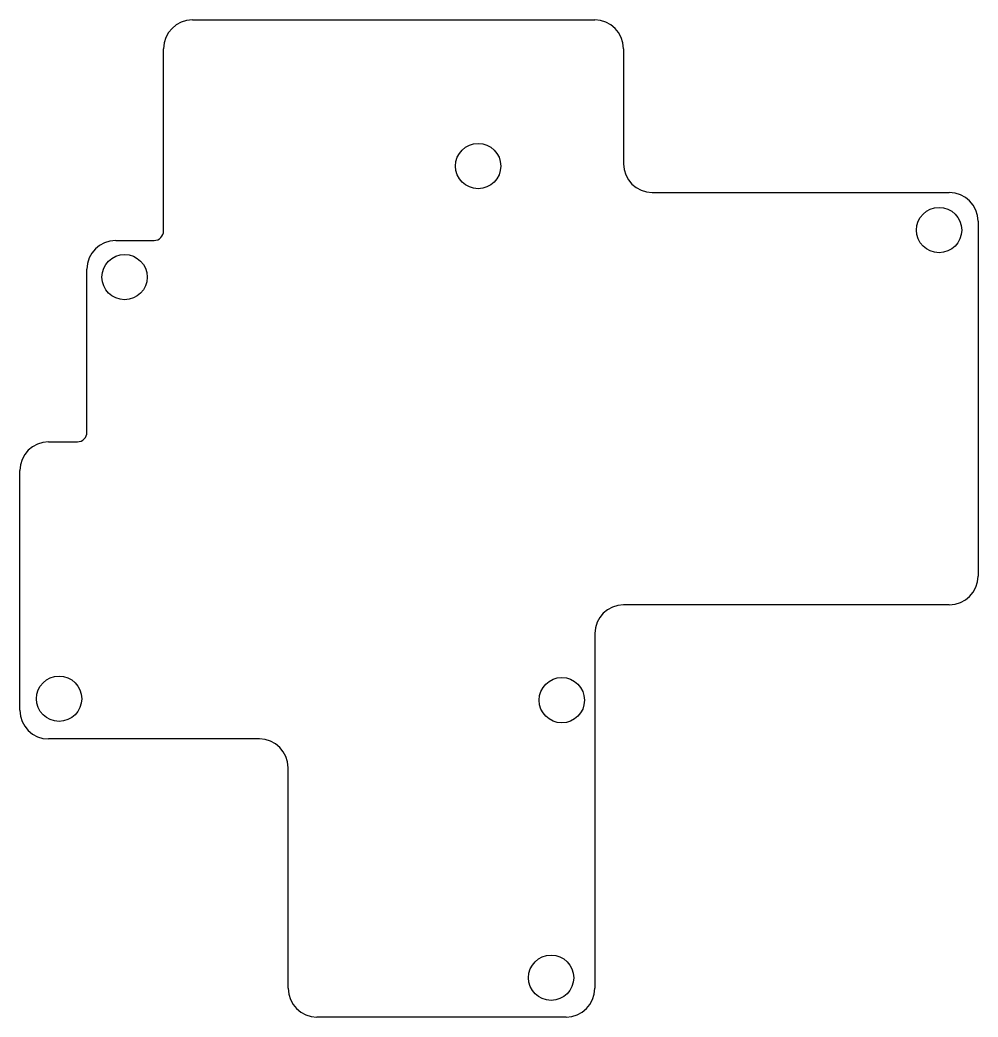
# Model space of a CAD drawing. Extents: x -61 to 66, y -77 to 55.
import ezdxf

# ---------------------------------------------------------------- set-up
doc = ezdxf.new("R2010")
doc.units = 0
doc.layers.get('0').update_dxf_attribs({"linetype": 'continuous'})

# ---------------------------------------------------------------- blocks, each defined once
blk = doc.blocks.new('POCKET')
at = {"color": 0}
for p, q in [((-37.66, 54.86), (15.68, 54.86)), ((-41.47, 26.92), (-41.47, 51.05)), ((19.49, 51.05), (19.49, 35.81)), ((23.3, 32), (62.67, 32)), ((66.48, 28.19), (66.48, -18.8)), ((-47.82, 25.65), (-42.74, 25.65)), ((-51.63, 0.25), (-51.63, 21.84)), ((-56.71, -1.02), (-52.9, -1.02)), ((-60.52, -36.58), (-60.52, -4.83)), ((62.67, -22.61), (19.49, -22.61)), ((15.68, -26.42), (15.68, -73.41)), ((-28.77, -40.39), (-56.71, -40.39)), ((-24.96, -73.41), (-24.96, -44.2)), ((11.87, -77.22), (-21.15, -77.22))]:
    blk.add_line(p, q, dxfattribs=at)
for centre in [(0.22, 35.5), (61.31, 27.02), (-46.64, 20.79), (-55.33, -35.06), (11.31, -35.25), (9.89, -72.01)]:
    blk.add_circle(centre, 3, dxfattribs=at)
for centre, radius, start, end in [((-37.66, 51.05), 3.81, 90, -180), ((15.68, 51.05), 3.81, 0, 90), ((23.3, 35.81), 3.81, -180, -90), ((62.67, 28.19), 3.81, 0, 90), ((-42.74, 26.92), 1.27, -90, 0), ((-47.82, 21.84), 3.81, 90, -180), ((-52.9, 0.25), 1.27, -90, 0), ((-56.71, -4.83), 3.81, 90, -180), ((62.67, -18.8), 3.81, -90, 0), ((19.49, -26.42), 3.81, 90, -180), ((-56.71, -36.58), 3.81, -180, -90), ((-28.77, -44.2), 3.81, 0, 90), ((-21.15, -73.41), 3.81, -180, -90), ((11.87, -73.41), 3.81, -90, 0)]:
    blk.add_arc(centre, radius, start, end, dxfattribs=at)

msp = doc.modelspace()

# ---------------------------------------------------------------- block references
at = {"color": 0}
msp.add_blockref('POCKET', (0, 0), dxfattribs=at)

doc.saveas('drawing.dxf')
